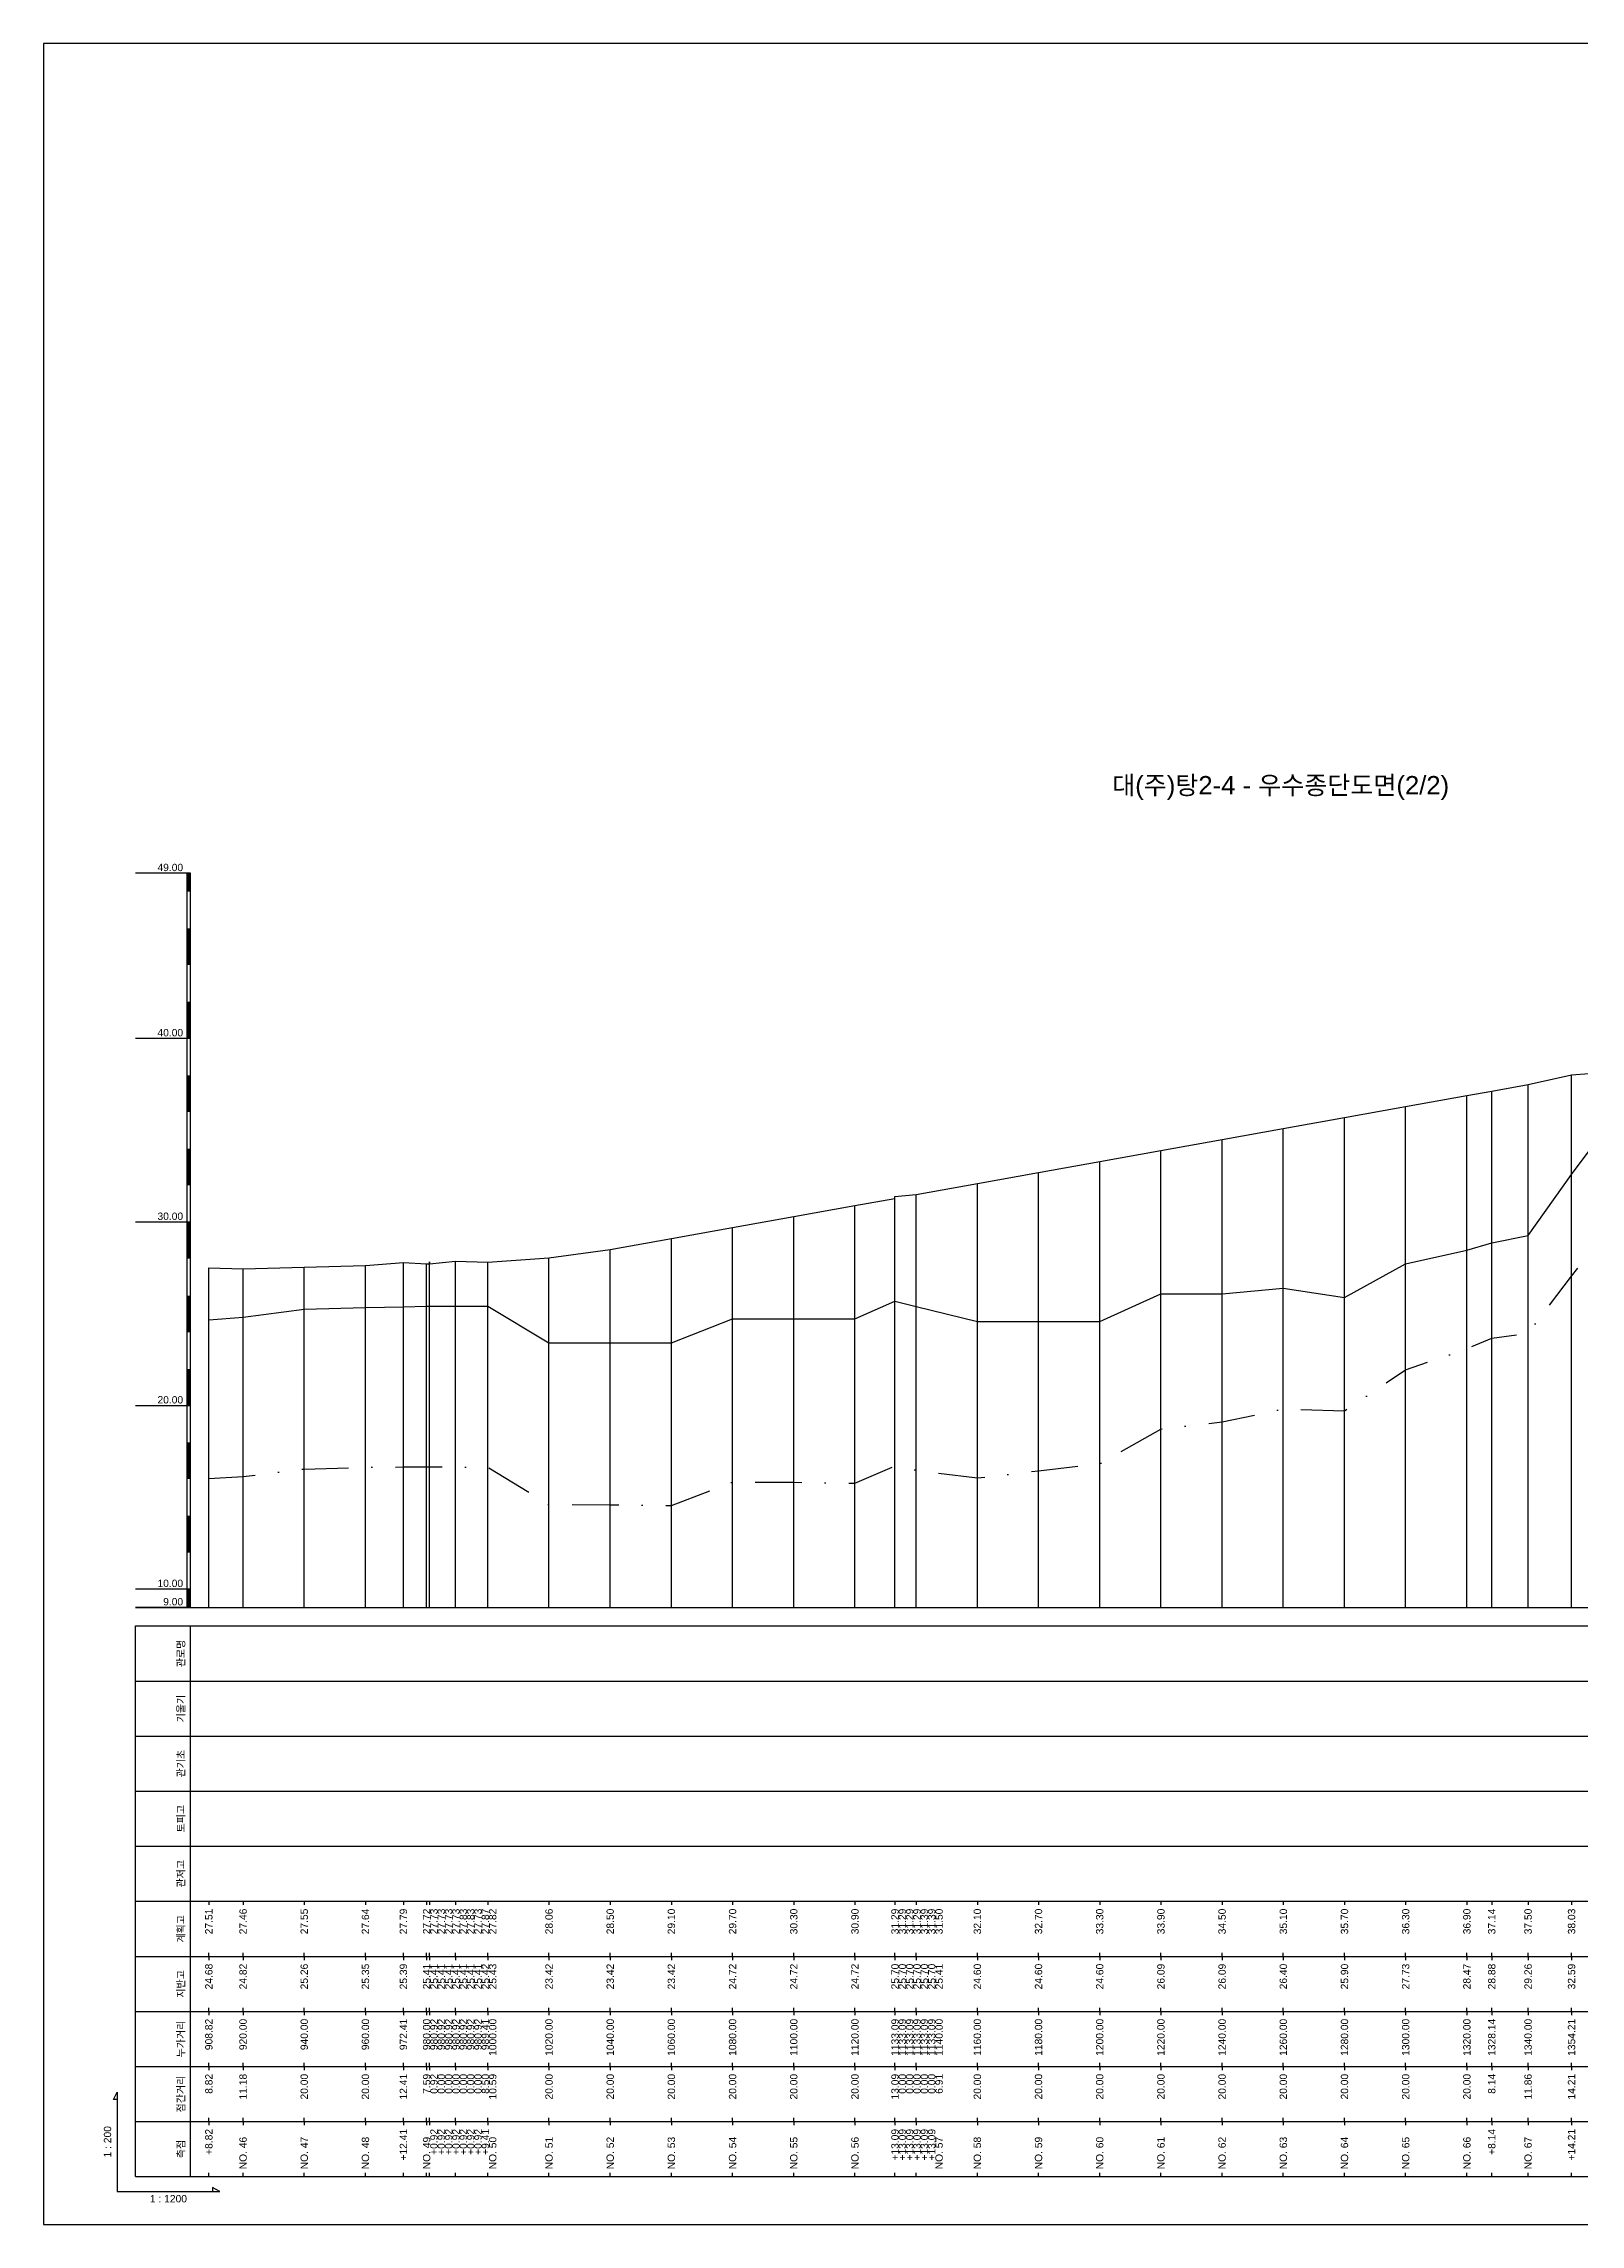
# Model space of a CAD drawing. Header units: millimetres. Extents: x -7351 to 135086, y 1419 to 5643.
# Drawn here: x 8343 to 8762, y 1419 to 2013 of the extents above; entities that cross this region are included whole.
import ezdxf
from ezdxf.enums import TextEntityAlignment as Align

# ---------------------------------------------------------------- set-up
doc = ezdxf.new("R2010")
doc.units = ezdxf.units.MM
doc.linetypes.add('DASHDOT', pattern=[25.4, 12.7, -6.35, 0, -6.35])
for name, color, linetype in [('KZ_종단_계획선', 1, 'Continuous'), ('KZ_종단_노선명', 7, 'Continuous'), ('KZ_종단_도각', 7, 'Continuous'), ('KZ_종단_수직선', 7, 'Continuous'), ('KZ_종단_암선1', 56, 'DASHDOT'), ('KZ_종단_지반선', 3, 'Continuous'), ('KZ_종단_테이블문자', 7, 'Continuous'), ('KZ_종단_테이블선', 7, 'Continuous'), ('KZ_종단_폴대', 7, 'Continuous')]:
    doc.layers.add(name, color=color, linetype=linetype)
doc.styles.get("Standard").update_dxf_attribs({"font": 'arial.ttf'})

msp = doc.modelspace()

# ---------------------------------------------------------------- linework, layer by layer
at = {"layer": 'KZ_종단_계획선'}
msp.add_lwpolyline([(8388.36, 1679.61), (8397.68, 1679.34), (8414.34, 1679.78), (8431.01, 1680.21), (8441.35, 1681), (8447.68, 1680.65), (8448.44, 1680.67), (8448.44, 1680.67), (8448.44, 1680.67), (8448.44, 1680.67), (8448.44, 1681.18), (8448.44, 1681.18), (8448.44, 1680.67), (8455.52, 1681.38), (8464.34, 1681.12), (8481.01, 1682.33), (8497.68, 1684.56), (8514.34, 1687.53), (8531.01, 1690.53), (8547.68, 1693.53), (8564.34, 1696.53), (8575.25, 1698.49), (8575.25, 1698.49), (8575.25, 1698.49), (8575.25, 1698.49), (8575.25, 1699), (8575.25, 1699), (8581.01, 1699.53), (8597.68, 1702.53), (8614.34, 1705.53), (8631.01, 1708.53), (8647.68, 1711.53), (8664.34, 1714.53), (8681.01, 1717.53), (8697.68, 1720.53), (8714.34, 1723.53), (8731.01, 1726.53), (8737.79, 1727.75), (8747.68, 1729.53), (8759.52, 1732.17), (8764.34, 1732.53)], dxfattribs=at)
at = {"layer": 'KZ_종단_도각'}
msp.add_lwpolyline([(8343.36, 1419.04), (9184.36, 1419.04), (9184.36, 2013.04), (8343.36, 2013.04)], close=True, dxfattribs=at)
at = {"layer": 'KZ_종단_수직선'}
for p, q in [((8747.68, 1587.04), (8747.68, 1729.53)), ((8759.52, 1587.04), (8759.52, 1732.17)), ((8714.34, 1587.04), (8714.34, 1723.53)), ((8731.01, 1587.04), (8731.01, 1726.53)), ((8737.79, 1587.04), (8737.79, 1727.75)), ((8681.01, 1587.04), (8681.01, 1717.53)), ((8697.68, 1587.04), (8697.68, 1720.53)), ((8647.68, 1587.04), (8647.68, 1711.53)), ((8664.34, 1587.04), (8664.34, 1714.53)), ((8614.34, 1587.04), (8614.34, 1705.53)), ((8631.01, 1587.04), (8631.01, 1708.53)), ((8575.25, 1587.04), (8575.25, 1699)), ((8575.25, 1587.04), (8575.25, 1699)), ((8581.01, 1587.04), (8581.01, 1699.53)), ((8597.68, 1587.04), (8597.68, 1702.53)), ((8547.68, 1587.04), (8547.68, 1693.53)), ((8564.34, 1587.04), (8564.34, 1696.53)), ((8575.25, 1587.04), (8575.25, 1698.49)), ((8575.25, 1587.04), (8575.25, 1698.49)), ((8575.25, 1587.04), (8575.25, 1698.49)), ((8575.25, 1587.04), (8575.25, 1698.49)), ((8514.34, 1587.04), (8514.34, 1687.53)), ((8531.01, 1587.04), (8531.01, 1690.53)), ((8448.44, 1587.04), (8448.44, 1681.18)), ((8448.44, 1587.04), (8448.44, 1681.18)), ((8455.52, 1587.04), (8455.52, 1681.38)), ((8464.34, 1587.04), (8464.34, 1681.12)), ((8481.01, 1587.04), (8481.01, 1682.33)), ((8497.68, 1587.04), (8497.68, 1684.56)), ((8388.36, 1587.04), (8388.36, 1679.61)), ((8397.68, 1587.04), (8397.68, 1679.34)), ((8414.34, 1587.04), (8414.34, 1679.78)), ((8431.01, 1587.04), (8431.01, 1680.21)), ((8441.35, 1587.04), (8441.35, 1681)), ((8447.68, 1587.04), (8447.68, 1680.65)), ((8448.44, 1587.04), (8448.44, 1680.67)), ((8448.44, 1587.04), (8448.44, 1680.67)), ((8448.44, 1587.04), (8448.44, 1680.67)), ((8448.44, 1587.04), (8448.44, 1680.67)), ((8448.44, 1587.04), (8448.44, 1680.67))]:
    msp.add_line(p, q, dxfattribs=at)
at = {"layer": 'KZ_종단_암선1', "flags": 128}
msp.add_lwpolyline([(8388.36, 1622.23), (8397.68, 1622.74), (8414.34, 1624.79), (8431.01, 1625.25), (8441.35, 1625.35), (8447.68, 1625.41), (8448.44, 1625.4), (8448.44, 1625.4), (8448.44, 1625.4), (8448.44, 1625.4), (8448.44, 1625.4), (8448.44, 1625.4), (8448.44, 1625.4), (8455.52, 1625.33), (8464.34, 1625.26), (8481.01, 1615.09), (8497.68, 1615.07), (8514.34, 1614.82), (8531.01, 1621.18), (8547.68, 1621.17), (8564.34, 1620.95), (8575.25, 1625.57), (8575.25, 1625.57), (8575.25, 1625.57), (8575.25, 1625.57), (8575.25, 1625.57), (8575.25, 1625.57), (8581.01, 1624.46), (8597.68, 1622.34), (8614.34, 1624.33), (8631.01, 1626.23), (8647.68, 1635.67), (8664.34, 1637.62), (8681.01, 1641.13), (8697.68, 1640.66), (8714.34, 1651.83), (8731.01, 1657.55), (8737.79, 1660.43), (8747.68, 1661.8), (8759.52, 1677.33), (8764.34, 1683.34), (8781.01, 1692.04), (8797.68, 1686.19), (8810.41, 1683.43), (8814.34, 1683.01), (8824.61, 1679.91), (8831.01, 1682.23), (8847.68, 1675.33), (8864.34, 1675.95), (8879.33, 1665.65), (8881.01, 1665.4), (8897.68, 1656.5), (8914.34, 1642.91), (8931.01, 1639.16), (8947.68, 1637.89), (8964.34, 1640.15), (8966.84, 1639.76), (8966.84, 1639.76), (8966.84, 1639.76), (8966.84, 1639.76), (8966.84, 1643.64), (8972.22, 1638.91)], dxfattribs=at)
at = {"layer": 'KZ_종단_지반선', "flags": 128}
msp.add_lwpolyline([(8388.36, 1665.44), (8397.68, 1666.14), (8414.34, 1668.33), (8431.01, 1668.81), (8441.35, 1668.99), (8447.68, 1669.11), (8448.44, 1669.1), (8448.44, 1669.1), (8448.44, 1669.1), (8448.44, 1669.1), (8448.44, 1669.1), (8448.44, 1669.1), (8448.44, 1669.1), (8455.52, 1669.14), (8464.34, 1669.18), (8481.01, 1659.16), (8497.68, 1659.16), (8514.34, 1659.16), (8531.01, 1665.66), (8547.68, 1665.66), (8564.34, 1665.66), (8575.25, 1670.51), (8575.25, 1670.51), (8575.25, 1670.51), (8575.25, 1670.51), (8575.25, 1670.51), (8575.25, 1670.51), (8581.01, 1669.09), (8597.68, 1665.01), (8614.34, 1665.01), (8631.01, 1665.01), (8647.68, 1672.5), (8664.34, 1672.5), (8681.01, 1674.02), (8697.68, 1671.54), (8714.34, 1680.68), (8731.01, 1684.38), (8737.79, 1686.42), (8747.68, 1688.35), (8759.52, 1704.99), (8764.34, 1711.47)], dxfattribs=at)
at = {"layer": 'KZ_종단_테이블선'}
for p, q in [((8368.36, 1587.04), (8977.22, 1587.04)), ((8368.36, 1567.04), (8368.36, 1582.04)), ((8368.36, 1582.04), (8977.22, 1582.04)), ((8383.36, 1567.04), (8383.36, 1582.04)), ((8368.36, 1552.04), (8368.36, 1567.04)), ((8368.36, 1567.04), (8977.22, 1567.04)), ((8383.36, 1552.04), (8383.36, 1567.04)), ((8368.36, 1537.04), (8368.36, 1552.04)), ((8368.36, 1552.04), (8977.22, 1552.04)), ((8383.36, 1537.04), (8383.36, 1552.04)), ((8368.36, 1522.04), (8368.36, 1537.04)), ((8368.36, 1537.04), (8977.22, 1537.04)), ((8383.36, 1522.04), (8383.36, 1537.04)), ((8368.36, 1507.04), (8368.36, 1522.04)), ((8368.36, 1522.04), (8977.22, 1522.04)), ((8383.36, 1507.04), (8383.36, 1522.04)), ((8368.36, 1492.04), (8368.36, 1507.04)), ((8368.36, 1507.04), (8977.22, 1507.04)), ((8383.36, 1492.04), (8383.36, 1507.04)), ((8388.36, 1507.04), (8388.36, 1506.04)), ((8397.68, 1507.04), (8397.68, 1506.04)), ((8414.34, 1507.04), (8414.34, 1506.04)), ((8431.01, 1507.04), (8431.01, 1506.04)), ((8441.35, 1507.04), (8441.35, 1506.04)), ((8447.68, 1507.04), (8447.68, 1506.04)), ((8448.44, 1507.04), (8448.44, 1506.04)), ((8448.44, 1507.04), (8448.44, 1506.04)), ((8448.44, 1507.04), (8448.44, 1506.04)), ((8448.44, 1507.04), (8448.44, 1506.04)), ((8448.44, 1507.04), (8448.44, 1506.04)), ((8448.44, 1507.04), (8448.44, 1506.04)), ((8448.44, 1507.04), (8448.44, 1506.04)), ((8455.52, 1507.04), (8455.52, 1506.04)), ((8464.34, 1507.04), (8464.34, 1506.04)), ((8481.01, 1507.04), (8481.01, 1506.04)), ((8497.68, 1507.04), (8497.68, 1506.04)), ((8514.34, 1507.04), (8514.34, 1506.04)), ((8531.01, 1507.04), (8531.01, 1506.04)), ((8547.68, 1507.04), (8547.68, 1506.04)), ((8564.34, 1507.04), (8564.34, 1506.04)), ((8575.25, 1507.04), (8575.25, 1506.04)), ((8575.25, 1507.04), (8575.25, 1506.04)), ((8575.25, 1507.04), (8575.25, 1506.04)), ((8575.25, 1507.04), (8575.25, 1506.04)), ((8575.25, 1507.04), (8575.25, 1506.04)), ((8575.25, 1507.04), (8575.25, 1506.04)), ((8581.01, 1507.04), (8581.01, 1506.04)), ((8597.68, 1507.04), (8597.68, 1506.04)), ((8614.34, 1507.04), (8614.34, 1506.04)), ((8631.01, 1507.04), (8631.01, 1506.04)), ((8647.68, 1507.04), (8647.68, 1506.04)), ((8664.34, 1507.04), (8664.34, 1506.04)), ((8681.01, 1507.04), (8681.01, 1506.04)), ((8697.68, 1507.04), (8697.68, 1506.04)), ((8714.34, 1507.04), (8714.34, 1506.04)), ((8731.01, 1507.04), (8731.01, 1506.04)), ((8737.79, 1507.04), (8737.79, 1506.04)), ((8747.68, 1507.04), (8747.68, 1506.04)), ((8759.52, 1507.04), (8759.52, 1506.04)), ((8368.36, 1477.04), (8368.36, 1492.04)), ((8368.36, 1492.04), (8977.22, 1492.04)), ((8383.36, 1477.04), (8383.36, 1492.04)), ((8388.36, 1492.04), (8388.36, 1493.04)), ((8388.36, 1492.04), (8388.36, 1491.04)), ((8397.68, 1492.04), (8397.68, 1493.04)), ((8397.68, 1492.04), (8397.68, 1491.04)), ((8414.34, 1492.04), (8414.34, 1493.04)), ((8414.34, 1492.04), (8414.34, 1491.04)), ((8431.01, 1492.04), (8431.01, 1493.04)), ((8431.01, 1492.04), (8431.01, 1491.04)), ((8441.35, 1492.04), (8441.35, 1493.04)), ((8441.35, 1492.04), (8441.35, 1491.04)), ((8447.68, 1492.04), (8447.68, 1493.04)), ((8447.68, 1492.04), (8447.68, 1491.04)), ((8448.44, 1492.04), (8448.44, 1493.04)), ((8448.44, 1492.04), (8448.44, 1493.04)), ((8448.44, 1492.04), (8448.44, 1493.04)), ((8448.44, 1492.04), (8448.44, 1493.04)), ((8448.44, 1492.04), (8448.44, 1493.04)), ((8448.44, 1492.04), (8448.44, 1493.04)), ((8448.44, 1492.04), (8448.44, 1493.04)), ((8448.44, 1492.04), (8448.44, 1491.04)), ((8448.44, 1492.04), (8448.44, 1491.04)), ((8448.44, 1492.04), (8448.44, 1491.04)), ((8448.44, 1492.04), (8448.44, 1491.04)), ((8448.44, 1492.04), (8448.44, 1491.04)), ((8448.44, 1492.04), (8448.44, 1491.04)), ((8448.44, 1492.04), (8448.44, 1491.04)), ((8455.52, 1492.04), (8455.52, 1493.04)), ((8455.52, 1492.04), (8455.52, 1491.04)), ((8464.34, 1492.04), (8464.34, 1493.04)), ((8464.34, 1492.04), (8464.34, 1491.04)), ((8481.01, 1492.04), (8481.01, 1493.04)), ((8481.01, 1492.04), (8481.01, 1491.04)), ((8497.68, 1492.04), (8497.68, 1493.04)), ((8497.68, 1492.04), (8497.68, 1491.04)), ((8514.34, 1492.04), (8514.34, 1493.04)), ((8514.34, 1492.04), (8514.34, 1491.04)), ((8531.01, 1492.04), (8531.01, 1493.04)), ((8531.01, 1492.04), (8531.01, 1491.04)), ((8547.68, 1492.04), (8547.68, 1493.04)), ((8547.68, 1492.04), (8547.68, 1491.04)), ((8564.34, 1492.04), (8564.34, 1493.04)), ((8564.34, 1492.04), (8564.34, 1491.04)), ((8575.25, 1492.04), (8575.25, 1493.04)), ((8575.25, 1492.04), (8575.25, 1493.04)), ((8575.25, 1492.04), (8575.25, 1493.04)), ((8575.25, 1492.04), (8575.25, 1493.04)), ((8575.25, 1492.04), (8575.25, 1493.04)), ((8575.25, 1492.04), (8575.25, 1493.04)), ((8575.25, 1492.04), (8575.25, 1491.04)), ((8575.25, 1492.04), (8575.25, 1491.04)), ((8575.25, 1492.04), (8575.25, 1491.04)), ((8575.25, 1492.04), (8575.25, 1491.04)), ((8575.25, 1492.04), (8575.25, 1491.04)), ((8575.25, 1492.04), (8575.25, 1491.04)), ((8581.01, 1492.04), (8581.01, 1493.04)), ((8581.01, 1492.04), (8581.01, 1491.04)), ((8597.68, 1492.04), (8597.68, 1493.04)), ((8597.68, 1492.04), (8597.68, 1491.04)), ((8614.34, 1492.04), (8614.34, 1493.04)), ((8614.34, 1492.04), (8614.34, 1491.04)), ((8631.01, 1492.04), (8631.01, 1493.04)), ((8631.01, 1492.04), (8631.01, 1491.04)), ((8647.68, 1492.04), (8647.68, 1493.04)), ((8647.68, 1492.04), (8647.68, 1491.04)), ((8664.34, 1492.04), (8664.34, 1493.04)), ((8664.34, 1492.04), (8664.34, 1491.04)), ((8681.01, 1492.04), (8681.01, 1493.04)), ((8681.01, 1492.04), (8681.01, 1491.04)), ((8697.68, 1492.04), (8697.68, 1493.04)), ((8697.68, 1492.04), (8697.68, 1491.04)), ((8714.34, 1492.04), (8714.34, 1493.04)), ((8714.34, 1492.04), (8714.34, 1491.04)), ((8731.01, 1492.04), (8731.01, 1493.04)), ((8731.01, 1492.04), (8731.01, 1491.04)), ((8737.79, 1492.04), (8737.79, 1493.04)), ((8737.79, 1492.04), (8737.79, 1491.04)), ((8747.68, 1492.04), (8747.68, 1493.04)), ((8747.68, 1492.04), (8747.68, 1491.04)), ((8759.52, 1492.04), (8759.52, 1493.04)), ((8759.52, 1492.04), (8759.52, 1491.04)), ((8368.36, 1462.04), (8368.36, 1477.04)), ((8368.36, 1477.04), (8977.22, 1477.04)), ((8383.36, 1462.04), (8383.36, 1477.04)), ((8388.36, 1477.04), (8388.36, 1478.04)), ((8388.36, 1477.04), (8388.36, 1476.04)), ((8397.68, 1477.04), (8397.68, 1478.04)), ((8397.68, 1477.04), (8397.68, 1476.04)), ((8414.34, 1477.04), (8414.34, 1478.04)), ((8414.34, 1477.04), (8414.34, 1476.04)), ((8431.01, 1477.04), (8431.01, 1478.04)), ((8431.01, 1477.04), (8431.01, 1476.04)), ((8441.35, 1477.04), (8441.35, 1478.04)), ((8441.35, 1477.04), (8441.35, 1476.04)), ((8447.68, 1477.04), (8447.68, 1478.04)), ((8447.68, 1477.04), (8447.68, 1476.04)), ((8448.44, 1477.04), (8448.44, 1478.04)), ((8448.44, 1477.04), (8448.44, 1478.04)), ((8448.44, 1477.04), (8448.44, 1478.04)), ((8448.44, 1477.04), (8448.44, 1478.04)), ((8448.44, 1477.04), (8448.44, 1478.04)), ((8448.44, 1477.04), (8448.44, 1478.04)), ((8448.44, 1477.04), (8448.44, 1478.04)), ((8448.44, 1477.04), (8448.44, 1476.04)), ((8448.44, 1477.04), (8448.44, 1476.04)), ((8448.44, 1477.04), (8448.44, 1476.04)), ((8448.44, 1477.04), (8448.44, 1476.04)), ((8448.44, 1477.04), (8448.44, 1476.04)), ((8448.44, 1477.04), (8448.44, 1476.04)), ((8448.44, 1477.04), (8448.44, 1476.04)), ((8455.52, 1477.04), (8455.52, 1478.04)), ((8455.52, 1477.04), (8455.52, 1476.04)), ((8464.34, 1477.04), (8464.34, 1478.04)), ((8464.34, 1477.04), (8464.34, 1476.04)), ((8481.01, 1477.04), (8481.01, 1478.04)), ((8481.01, 1477.04), (8481.01, 1476.04)), ((8497.68, 1477.04), (8497.68, 1478.04)), ((8497.68, 1477.04), (8497.68, 1476.04)), ((8514.34, 1477.04), (8514.34, 1478.04)), ((8514.34, 1477.04), (8514.34, 1476.04)), ((8531.01, 1477.04), (8531.01, 1478.04)), ((8531.01, 1477.04), (8531.01, 1476.04)), ((8547.68, 1477.04), (8547.68, 1478.04)), ((8547.68, 1477.04), (8547.68, 1476.04)), ((8564.34, 1477.04), (8564.34, 1478.04)), ((8564.34, 1477.04), (8564.34, 1476.04)), ((8575.25, 1477.04), (8575.25, 1478.04)), ((8575.25, 1477.04), (8575.25, 1478.04)), ((8575.25, 1477.04), (8575.25, 1478.04)), ((8575.25, 1477.04), (8575.25, 1478.04)), ((8575.25, 1477.04), (8575.25, 1478.04)), ((8575.25, 1477.04), (8575.25, 1478.04)), ((8575.25, 1477.04), (8575.25, 1476.04)), ((8575.25, 1477.04), (8575.25, 1476.04)), ((8575.25, 1477.04), (8575.25, 1476.04)), ((8575.25, 1477.04), (8575.25, 1476.04)), ((8575.25, 1477.04), (8575.25, 1476.04)), ((8575.25, 1477.04), (8575.25, 1476.04)), ((8581.01, 1477.04), (8581.01, 1478.04)), ((8581.01, 1477.04), (8581.01, 1476.04)), ((8597.68, 1477.04), (8597.68, 1478.04)), ((8597.68, 1477.04), (8597.68, 1476.04)), ((8614.34, 1477.04), (8614.34, 1478.04)), ((8614.34, 1477.04), (8614.34, 1476.04)), ((8631.01, 1477.04), (8631.01, 1478.04)), ((8631.01, 1477.04), (8631.01, 1476.04)), ((8647.68, 1477.04), (8647.68, 1478.04)), ((8647.68, 1477.04), (8647.68, 1476.04)), ((8664.34, 1477.04), (8664.34, 1478.04)), ((8664.34, 1477.04), (8664.34, 1476.04)), ((8681.01, 1477.04), (8681.01, 1478.04)), ((8681.01, 1477.04), (8681.01, 1476.04)), ((8697.68, 1477.04), (8697.68, 1478.04)), ((8697.68, 1477.04), (8697.68, 1476.04)), ((8714.34, 1477.04), (8714.34, 1478.04)), ((8714.34, 1477.04), (8714.34, 1476.04)), ((8731.01, 1477.04), (8731.01, 1478.04)), ((8731.01, 1477.04), (8731.01, 1476.04)), ((8737.79, 1477.04), (8737.79, 1478.04)), ((8737.79, 1477.04), (8737.79, 1476.04)), ((8747.68, 1477.04), (8747.68, 1478.04)), ((8747.68, 1477.04), (8747.68, 1476.04)), ((8759.52, 1477.04), (8759.52, 1478.04)), ((8759.52, 1477.04), (8759.52, 1476.04)), ((8368.36, 1447.04), (8368.36, 1462.04)), ((8368.36, 1462.04), (8977.22, 1462.04)), ((8383.36, 1447.04), (8383.36, 1462.04)), ((8388.36, 1462.04), (8388.36, 1463.04)), ((8388.36, 1462.04), (8388.36, 1461.04)), ((8397.68, 1462.04), (8397.68, 1463.04)), ((8397.68, 1462.04), (8397.68, 1461.04)), ((8414.34, 1462.04), (8414.34, 1463.04)), ((8414.34, 1462.04), (8414.34, 1461.04)), ((8431.01, 1462.04), (8431.01, 1463.04)), ((8431.01, 1462.04), (8431.01, 1461.04)), ((8441.35, 1462.04), (8441.35, 1463.04)), ((8441.35, 1462.04), (8441.35, 1461.04)), ((8447.68, 1462.04), (8447.68, 1463.04)), ((8447.68, 1462.04), (8447.68, 1461.04)), ((8448.44, 1462.04), (8448.44, 1463.04)), ((8448.44, 1462.04), (8448.44, 1463.04)), ((8448.44, 1462.04), (8448.44, 1463.04)), ((8448.44, 1462.04), (8448.44, 1463.04)), ((8448.44, 1462.04), (8448.44, 1463.04)), ((8448.44, 1462.04), (8448.44, 1463.04)), ((8448.44, 1462.04), (8448.44, 1463.04)), ((8448.44, 1462.04), (8448.44, 1461.04)), ((8448.44, 1462.04), (8448.44, 1461.04)), ((8448.44, 1462.04), (8448.44, 1461.04)), ((8448.44, 1462.04), (8448.44, 1461.04)), ((8448.44, 1462.04), (8448.44, 1461.04)), ((8448.44, 1462.04), (8448.44, 1461.04)), ((8448.44, 1462.04), (8448.44, 1461.04)), ((8455.52, 1462.04), (8455.52, 1463.04)), ((8455.52, 1462.04), (8455.52, 1461.04)), ((8464.34, 1462.04), (8464.34, 1463.04)), ((8464.34, 1462.04), (8464.34, 1461.04)), ((8481.01, 1462.04), (8481.01, 1463.04)), ((8481.01, 1462.04), (8481.01, 1461.04)), ((8497.68, 1462.04), (8497.68, 1463.04)), ((8497.68, 1462.04), (8497.68, 1461.04)), ((8514.34, 1462.04), (8514.34, 1463.04)), ((8514.34, 1462.04), (8514.34, 1461.04)), ((8531.01, 1462.04), (8531.01, 1463.04)), ((8531.01, 1462.04), (8531.01, 1461.04)), ((8547.68, 1462.04), (8547.68, 1463.04)), ((8547.68, 1462.04), (8547.68, 1461.04)), ((8564.34, 1462.04), (8564.34, 1463.04)), ((8564.34, 1462.04), (8564.34, 1461.04)), ((8575.25, 1462.04), (8575.25, 1463.04)), ((8575.25, 1462.04), (8575.25, 1463.04)), ((8575.25, 1462.04), (8575.25, 1463.04)), ((8575.25, 1462.04), (8575.25, 1463.04)), ((8575.25, 1462.04), (8575.25, 1463.04)), ((8575.25, 1462.04), (8575.25, 1463.04)), ((8575.25, 1462.04), (8575.25, 1461.04)), ((8575.25, 1462.04), (8575.25, 1461.04)), ((8575.25, 1462.04), (8575.25, 1461.04)), ((8575.25, 1462.04), (8575.25, 1461.04)), ((8575.25, 1462.04), (8575.25, 1461.04)), ((8575.25, 1462.04), (8575.25, 1461.04)), ((8581.01, 1462.04), (8581.01, 1463.04)), ((8581.01, 1462.04), (8581.01, 1461.04)), ((8597.68, 1462.04), (8597.68, 1463.04)), ((8597.68, 1462.04), (8597.68, 1461.04)), ((8614.34, 1462.04), (8614.34, 1463.04)), ((8614.34, 1462.04), (8614.34, 1461.04)), ((8631.01, 1462.04), (8631.01, 1463.04)), ((8631.01, 1462.04), (8631.01, 1461.04)), ((8647.68, 1462.04), (8647.68, 1463.04)), ((8647.68, 1462.04), (8647.68, 1461.04)), ((8664.34, 1462.04), (8664.34, 1463.04)), ((8664.34, 1462.04), (8664.34, 1461.04)), ((8681.01, 1462.04), (8681.01, 1463.04)), ((8681.01, 1462.04), (8681.01, 1461.04)), ((8697.68, 1462.04), (8697.68, 1463.04)), ((8697.68, 1462.04), (8697.68, 1461.04)), ((8714.34, 1462.04), (8714.34, 1463.04)), ((8714.34, 1462.04), (8714.34, 1461.04)), ((8731.01, 1462.04), (8731.01, 1463.04)), ((8731.01, 1462.04), (8731.01, 1461.04)), ((8737.79, 1462.04), (8737.79, 1463.04)), ((8737.79, 1462.04), (8737.79, 1461.04)), ((8747.68, 1462.04), (8747.68, 1463.04)), ((8747.68, 1462.04), (8747.68, 1461.04)), ((8759.52, 1462.04), (8759.52, 1463.04)), ((8759.52, 1462.04), (8759.52, 1461.04)), ((8368.36, 1432.04), (8368.36, 1447.04)), ((8368.36, 1447.04), (8977.22, 1447.04)), ((8383.36, 1432.04), (8383.36, 1447.04)), ((8388.36, 1447.04), (8388.36, 1448.04)), ((8388.36, 1447.04), (8388.36, 1446.04)), ((8397.68, 1447.04), (8397.68, 1448.04)), ((8397.68, 1447.04), (8397.68, 1446.04)), ((8414.34, 1447.04), (8414.34, 1448.04)), ((8414.34, 1447.04), (8414.34, 1446.04)), ((8431.01, 1447.04), (8431.01, 1448.04)), ((8431.01, 1447.04), (8431.01, 1446.04)), ((8441.35, 1447.04), (8441.35, 1448.04)), ((8441.35, 1447.04), (8441.35, 1446.04)), ((8447.68, 1447.04), (8447.68, 1448.04)), ((8447.68, 1447.04), (8447.68, 1446.04)), ((8448.44, 1447.04), (8448.44, 1448.04)), ((8448.44, 1447.04), (8448.44, 1448.04)), ((8448.44, 1447.04), (8448.44, 1448.04)), ((8448.44, 1447.04), (8448.44, 1448.04)), ((8448.44, 1447.04), (8448.44, 1448.04)), ((8448.44, 1447.04), (8448.44, 1448.04)), ((8448.44, 1447.04), (8448.44, 1448.04)), ((8448.44, 1447.04), (8448.44, 1446.04)), ((8448.44, 1447.04), (8448.44, 1446.04)), ((8448.44, 1447.04), (8448.44, 1446.04)), ((8448.44, 1447.04), (8448.44, 1446.04)), ((8448.44, 1447.04), (8448.44, 1446.04)), ((8448.44, 1447.04), (8448.44, 1446.04)), ((8448.44, 1447.04), (8448.44, 1446.04)), ((8455.52, 1447.04), (8455.52, 1448.04)), ((8455.52, 1447.04), (8455.52, 1446.04)), ((8464.34, 1447.04), (8464.34, 1448.04)), ((8464.34, 1447.04), (8464.34, 1446.04)), ((8481.01, 1447.04), (8481.01, 1448.04)), ((8481.01, 1447.04), (8481.01, 1446.04)), ((8497.68, 1447.04), (8497.68, 1448.04)), ((8497.68, 1447.04), (8497.68, 1446.04)), ((8514.34, 1447.04), (8514.34, 1448.04)), ((8514.34, 1447.04), (8514.34, 1446.04)), ((8531.01, 1447.04), (8531.01, 1448.04)), ((8531.01, 1447.04), (8531.01, 1446.04)), ((8547.68, 1447.04), (8547.68, 1448.04)), ((8547.68, 1447.04), (8547.68, 1446.04)), ((8564.34, 1447.04), (8564.34, 1448.04)), ((8564.34, 1447.04), (8564.34, 1446.04)), ((8575.25, 1447.04), (8575.25, 1448.04)), ((8575.25, 1447.04), (8575.25, 1448.04)), ((8575.25, 1447.04), (8575.25, 1448.04)), ((8575.25, 1447.04), (8575.25, 1448.04)), ((8575.25, 1447.04), (8575.25, 1448.04)), ((8575.25, 1447.04), (8575.25, 1448.04)), ((8575.25, 1447.04), (8575.25, 1446.04)), ((8575.25, 1447.04), (8575.25, 1446.04)), ((8575.25, 1447.04), (8575.25, 1446.04)), ((8575.25, 1447.04), (8575.25, 1446.04)), ((8575.25, 1447.04), (8575.25, 1446.04)), ((8575.25, 1447.04), (8575.25, 1446.04)), ((8581.01, 1447.04), (8581.01, 1448.04)), ((8581.01, 1447.04), (8581.01, 1446.04)), ((8597.68, 1447.04), (8597.68, 1448.04)), ((8597.68, 1447.04), (8597.68, 1446.04)), ((8614.34, 1447.04), (8614.34, 1448.04)), ((8614.34, 1447.04), (8614.34, 1446.04)), ((8631.01, 1447.04), (8631.01, 1448.04)), ((8631.01, 1447.04), (8631.01, 1446.04)), ((8647.68, 1447.04), (8647.68, 1448.04)), ((8647.68, 1447.04), (8647.68, 1446.04)), ((8664.34, 1447.04), (8664.34, 1448.04)), ((8664.34, 1447.04), (8664.34, 1446.04)), ((8681.01, 1447.04), (8681.01, 1448.04)), ((8681.01, 1447.04), (8681.01, 1446.04)), ((8697.68, 1447.04), (8697.68, 1448.04)), ((8697.68, 1447.04), (8697.68, 1446.04)), ((8714.34, 1447.04), (8714.34, 1448.04)), ((8714.34, 1447.04), (8714.34, 1446.04)), ((8731.01, 1447.04), (8731.01, 1448.04)), ((8731.01, 1447.04), (8731.01, 1446.04)), ((8737.79, 1447.04), (8737.79, 1448.04)), ((8737.79, 1447.04), (8737.79, 1446.04)), ((8747.68, 1447.04), (8747.68, 1448.04)), ((8747.68, 1447.04), (8747.68, 1446.04)), ((8759.52, 1447.04), (8759.52, 1448.04)), ((8759.52, 1447.04), (8759.52, 1446.04)), ((8368.36, 1432.04), (8977.22, 1432.04)), ((8388.36, 1432.04), (8388.36, 1433.04)), ((8397.68, 1432.04), (8397.68, 1433.04)), ((8414.34, 1432.04), (8414.34, 1433.04)), ((8431.01, 1432.04), (8431.01, 1433.04)), ((8441.35, 1432.04), (8441.35, 1433.04)), ((8447.68, 1432.04), (8447.68, 1433.04)), ((8448.44, 1432.04), (8448.44, 1433.04)), ((8448.44, 1432.04), (8448.44, 1433.04)), ((8448.44, 1432.04), (8448.44, 1433.04)), ((8448.44, 1432.04), (8448.44, 1433.04)), ((8448.44, 1432.04), (8448.44, 1433.04)), ((8448.44, 1432.04), (8448.44, 1433.04)), ((8448.44, 1432.04), (8448.44, 1433.04)), ((8455.52, 1432.04), (8455.52, 1433.04)), ((8464.34, 1432.04), (8464.34, 1433.04)), ((8481.01, 1432.04), (8481.01, 1433.04)), ((8497.68, 1432.04), (8497.68, 1433.04)), ((8514.34, 1432.04), (8514.34, 1433.04)), ((8531.01, 1432.04), (8531.01, 1433.04)), ((8547.68, 1432.04), (8547.68, 1433.04)), ((8564.34, 1432.04), (8564.34, 1433.04)), ((8575.25, 1432.04), (8575.25, 1433.04)), ((8575.25, 1432.04), (8575.25, 1433.04)), ((8575.25, 1432.04), (8575.25, 1433.04)), ((8575.25, 1432.04), (8575.25, 1433.04)), ((8575.25, 1432.04), (8575.25, 1433.04)), ((8575.25, 1432.04), (8575.25, 1433.04)), ((8581.01, 1432.04), (8581.01, 1433.04)), ((8597.68, 1432.04), (8597.68, 1433.04)), ((8614.34, 1432.04), (8614.34, 1433.04)), ((8631.01, 1432.04), (8631.01, 1433.04)), ((8647.68, 1432.04), (8647.68, 1433.04)), ((8664.34, 1432.04), (8664.34, 1433.04)), ((8681.01, 1432.04), (8681.01, 1433.04)), ((8697.68, 1432.04), (8697.68, 1433.04)), ((8714.34, 1432.04), (8714.34, 1433.04)), ((8731.01, 1432.04), (8731.01, 1433.04)), ((8737.79, 1432.04), (8737.79, 1433.04)), ((8747.68, 1432.04), (8747.68, 1433.04)), ((8759.52, 1432.04), (8759.52, 1433.04))]:
    msp.add_line(p, q, dxfattribs=at)
msp.add_lwpolyline([(8363.36, 1453.04), (8362.36, 1453.04), (8363.36, 1455.04), (8363.36, 1428.04), (8391.36, 1428.04), (8389.36, 1429.04), (8389.36, 1428.04)], dxfattribs=at)
at = {"layer": 'KZ_종단_폴대'}
for p, q in [((8383.36, 1787.04), (8368.36, 1787.04)), ((8383.36, 1742.04), (8368.36, 1742.04)), ((8383.36, 1692.04), (8368.36, 1692.04)), ((8383.36, 1642.04), (8368.36, 1642.04)), ((8383.36, 1592.04), (8368.36, 1592.04)), ((8383.36, 1587.04), (8368.36, 1587.04))]:
    msp.add_line(p, q, dxfattribs=at)
for points in [[(8382.86, 1782.04, 1, 1, 0), (8382.86, 1787.04, 1, 1, 0)], [(8382.86, 1762.04, 1, 1, 0), (8382.86, 1772.04, 1, 1, 0)], [(8382.86, 1742.04, 1, 1, 0), (8382.86, 1752.04, 1, 1, 0)], [(8382.86, 1722.04, 1, 1, 0), (8382.86, 1732.04, 1, 1, 0)], [(8382.86, 1702.04, 1, 1, 0), (8382.86, 1712.04, 1, 1, 0)], [(8382.86, 1682.04, 1, 1, 0), (8382.86, 1692.04, 1, 1, 0)], [(8382.86, 1662.04, 1, 1, 0), (8382.86, 1672.04, 1, 1, 0)], [(8382.86, 1642.04, 1, 1, 0), (8382.86, 1652.04, 1, 1, 0)], [(8382.86, 1622.04, 1, 1, 0), (8382.86, 1632.04, 1, 1, 0)], [(8382.86, 1602.04, 1, 1, 0), (8382.86, 1612.04, 1, 1, 0)], [(8382.86, 1587.04, 1, 1, 0), (8382.86, 1592.04, 1, 1, 0)]]:
    msp.add_lwpolyline(points, format="xyseb", dxfattribs=at)
msp.add_lwpolyline([(8383.36, 1587.04), (8383.36, 1787.04), (8382.36, 1787.04), (8382.36, 1587.04), (8383.36, 1587.04)], dxfattribs=at)

# ---------------------------------------------------------------- texts
at = {"layer": 'KZ_종단_노선명'}
msp.add_text('대(주)탕2-4 - 우수종단도면(2/2)', height=5, dxfattribs=at).set_placement((8680.29, 1807.04), align=Align.BOTTOM_CENTER)
at = {"layer": 'KZ_종단_테이블문자'}
for s, p in [('27.51', (8388.36, 1505.04)), ('27.46', (8397.68, 1505.04)), ('27.55', (8414.34, 1505.04)), ('27.64', (8431.01, 1505.04)), ('27.79', (8441.35, 1505.04)), ('27.72', (8447.68, 1505.04)), ('27.73', (8449.68, 1505.04)), ('27.73', (8451.68, 1505.04)), ('27.73', (8453.68, 1505.04)), ('27.73', (8455.68, 1505.04)), ('27.83', (8457.68, 1505.04)), ('27.83', (8459.68, 1505.04)), ('27.73', (8461.68, 1505.04)), ('27.87', (8463.68, 1505.04)), ('27.82', (8465.68, 1505.04)), ('28.06', (8481.01, 1505.04)), ('28.50', (8497.68, 1505.04)), ('29.10', (8514.34, 1505.04)), ('29.70', (8531.01, 1505.04)), ('30.30', (8547.68, 1505.04)), ('30.90', (8564.34, 1505.04)), ('31.29', (8575.25, 1505.04)), ('31.29', (8577.25, 1505.04)), ('31.29', (8579.25, 1505.04)), ('31.29', (8581.25, 1505.04)), ('31.39', (8583.25, 1505.04)), ('31.39', (8585.25, 1505.04)), ('31.50', (8587.25, 1505.04)), ('32.10', (8597.68, 1505.04)), ('32.70', (8614.34, 1505.04)), ('33.30', (8631.01, 1505.04)), ('33.90', (8647.68, 1505.04)), ('34.50', (8664.34, 1505.04)), ('35.10', (8681.01, 1505.04)), ('35.70', (8697.68, 1505.04)), ('36.30', (8714.34, 1505.04)), ('36.90', (8731.01, 1505.04)), ('37.14', (8737.79, 1505.04)), ('37.50', (8747.68, 1505.04)), ('38.03', (8759.52, 1505.04)), ('24.68', (8388.36, 1490.04)), ('24.82', (8397.68, 1490.04)), ('25.26', (8414.34, 1490.04)), ('25.35', (8431.01, 1490.04)), ('25.39', (8441.35, 1490.04)), ('25.41', (8447.68, 1490.04)), ('25.41', (8449.68, 1490.04)), ('25.41', (8451.68, 1490.04)), ('25.41', (8453.68, 1490.04)), ('25.41', (8455.68, 1490.04)), ('25.41', (8457.68, 1490.04)), ('25.41', (8459.68, 1490.04)), ('25.41', (8461.68, 1490.04)), ('25.42', (8463.68, 1490.04)), ('25.43', (8465.68, 1490.04)), ('23.42', (8481.01, 1490.04)), ('23.42', (8497.68, 1490.04)), ('23.42', (8514.34, 1490.04)), ('24.72', (8531.01, 1490.04)), ('24.72', (8547.68, 1490.04)), ('24.72', (8564.34, 1490.04)), ('25.70', (8575.25, 1490.04)), ('25.70', (8577.25, 1490.04)), ('25.70', (8579.25, 1490.04)), ('25.70', (8581.25, 1490.04)), ('25.70', (8583.25, 1490.04)), ('25.70', (8585.25, 1490.04)), ('25.41', (8587.25, 1490.04)), ('24.60', (8597.68, 1490.04)), ('24.60', (8614.34, 1490.04)), ('24.60', (8631.01, 1490.04)), ('26.09', (8647.68, 1490.04)), ('26.09', (8664.34, 1490.04)), ('26.40', (8681.01, 1490.04)), ('25.90', (8697.68, 1490.04)), ('27.73', (8714.34, 1490.04)), ('28.47', (8731.01, 1490.04)), ('28.88', (8737.79, 1490.04)), ('29.26', (8747.68, 1490.04)), ('32.59', (8759.52, 1490.04)), ('908.82', (8388.36, 1475.04)), ('920.00', (8397.68, 1475.04)), ('940.00', (8414.34, 1475.04)), ('960.00', (8431.01, 1475.04)), ('972.41', (8441.35, 1475.04)), ('980.00', (8447.68, 1475.04)), ('980.92', (8449.68, 1475.04)), ('980.92', (8451.68, 1475.04)), ('980.92', (8453.68, 1475.04)), ('980.92', (8455.68, 1475.04)), ('980.92', (8457.68, 1475.04)), ('980.92', (8459.68, 1475.04)), ('980.92', (8461.68, 1475.04)), ('989.41', (8463.68, 1475.04)), ('1000.00', (8465.68, 1475.04)), ('1020.00', (8481.01, 1475.04)), ('1040.00', (8497.68, 1475.04)), ('1060.00', (8514.34, 1475.04)), ('1080.00', (8531.01, 1475.04)), ('1100.00', (8547.68, 1475.04)), ('1120.00', (8564.34, 1475.04)), ('1133.09', (8575.25, 1475.04)), ('1133.09', (8577.25, 1475.04)), ('1133.09', (8579.25, 1475.04)), ('1133.09', (8581.25, 1475.04)), ('1133.09', (8583.25, 1475.04)), ('1133.09', (8585.25, 1475.04)), ('1140.00', (8587.25, 1475.04)), ('1160.00', (8597.68, 1475.04)), ('1180.00', (8614.34, 1475.04)), ('1200.00', (8631.01, 1475.04)), ('1220.00', (8647.68, 1475.04)), ('1240.00', (8664.34, 1475.04)), ('1260.00', (8681.01, 1475.04)), ('1280.00', (8697.68, 1475.04)), ('1300.00', (8714.34, 1475.04)), ('1320.00', (8731.01, 1475.04)), ('1328.14', (8737.79, 1475.04)), ('1340.00', (8747.68, 1475.04)), ('1354.21', (8759.52, 1475.04)), ('8.82', (8388.36, 1460.04)), ('11.18', (8397.68, 1460.04)), ('20.00', (8414.34, 1460.04)), ('20.00', (8431.01, 1460.04)), ('12.41', (8441.35, 1460.04)), ('7.59', (8447.68, 1460.04)), ('0.92', (8449.68, 1460.04)), ('0.00', (8451.68, 1460.04)), ('0.00', (8453.68, 1460.04)), ('0.00', (8455.68, 1460.04)), ('0.00', (8457.68, 1460.04)), ('0.00', (8459.68, 1460.04)), ('0.00', (8461.68, 1460.04)), ('8.50', (8463.68, 1460.04)), ('10.59', (8465.68, 1460.04)), ('20.00', (8481.01, 1460.04)), ('20.00', (8497.68, 1460.04)), ('20.00', (8514.34, 1460.04)), ('20.00', (8531.01, 1460.04)), ('20.00', (8547.68, 1460.04)), ('20.00', (8564.34, 1460.04)), ('13.09', (8575.25, 1460.04)), ('0.00', (8577.25, 1460.04)), ('0.00', (8579.25, 1460.04)), ('0.00', (8581.25, 1460.04)), ('0.00', (8583.25, 1460.04)), ('0.00', (8585.25, 1460.04)), ('6.91', (8587.25, 1460.04)), ('20.00', (8597.68, 1460.04)), ('20.00', (8614.34, 1460.04)), ('20.00', (8631.01, 1460.04)), ('20.00', (8647.68, 1460.04)), ('20.00', (8664.34, 1460.04)), ('20.00', (8681.01, 1460.04)), ('20.00', (8697.68, 1460.04)), ('20.00', (8714.34, 1460.04)), ('20.00', (8731.01, 1460.04)), ('8.14', (8737.79, 1460.04)), ('11.86', (8747.68, 1460.04)), ('14.21', (8759.52, 1460.04)), ('+8.82', (8388.36, 1445.04)), ('+12.41', (8441.35, 1445.04)), ('+0.92', (8449.68, 1445.04)), ('+0.92', (8451.68, 1445.04)), ('+0.92', (8453.68, 1445.04)), ('+0.92', (8455.68, 1445.04)), ('+0.92', (8457.68, 1445.04)), ('+0.92', (8459.68, 1445.04)), ('+0.92', (8461.68, 1445.04)), ('+9.41', (8463.68, 1445.04)), ('+13.09', (8575.25, 1445.04)), ('+13.09', (8577.25, 1445.04)), ('+13.09', (8579.25, 1445.04)), ('+13.09', (8581.25, 1445.04)), ('+13.09', (8583.25, 1445.04)), ('+13.09', (8585.25, 1445.04)), ('+8.14', (8737.79, 1445.04)), ('+14.21', (8759.52, 1445.04))]:
    msp.add_text(s, height=2, rotation=90, dxfattribs=at).set_placement(p, align=Align.MIDDLE_RIGHT)
for s, p in [('NO. 46', (8397.68, 1434.04)), ('NO. 47', (8414.34, 1434.04)), ('NO. 48', (8431.01, 1434.04)), ('NO. 49', (8447.68, 1434.04)), ('NO. 50', (8465.68, 1434.04)), ('NO. 51', (8481.01, 1434.04)), ('NO. 52', (8497.68, 1434.04)), ('NO. 53', (8514.34, 1434.04)), ('NO. 54', (8531.01, 1434.04)), ('NO. 55', (8547.68, 1434.04)), ('NO. 56', (8564.34, 1434.04)), ('NO. 57', (8587.25, 1434.04)), ('NO. 58', (8597.68, 1434.04)), ('NO. 59', (8614.34, 1434.04)), ('NO. 60', (8631.01, 1434.04)), ('NO. 61', (8647.68, 1434.04)), ('NO. 62', (8664.34, 1434.04)), ('NO. 63', (8681.01, 1434.04)), ('NO. 64', (8697.68, 1434.04)), ('NO. 65', (8714.34, 1434.04)), ('NO. 66', (8731.01, 1434.04)), ('NO. 67', (8747.68, 1434.04))]:
    msp.add_text(s, height=2, rotation=90, dxfattribs=at).set_placement(p, align=Align.MIDDLE_LEFT)
at = {"layer": 'KZ_종단_테이블선'}
for s, p in [('관로명', (8382.36, 1574.54)), ('기울기', (8382.36, 1559.54)), ('관기초', (8382.36, 1544.54)), ('토피고', (8382.36, 1529.54)), ('관저고', (8382.36, 1514.54)), ('계획고', (8382.36, 1499.54)), ('지반고', (8382.36, 1484.54)), ('누가거리', (8382.36, 1469.54)), ('점간거리', (8382.36, 1454.54)), ('1 : 200', (8362.36, 1441.54)), ('측점', (8382.36, 1439.54))]:
    msp.add_text(s, height=2, rotation=90, dxfattribs=at).set_placement(p, align=Align.BOTTOM_CENTER)
msp.add_text('1 : 1200', height=2, dxfattribs=at).set_placement((8377.36, 1427.04), align=Align.TOP_CENTER)
at = {"layer": 'KZ_종단_폴대'}
for s, p in [('49.00', (8381.36, 1787.04)), ('40.00', (8381.36, 1742.04)), ('30.00', (8381.36, 1692.04)), ('20.00', (8381.36, 1642.04)), ('10.00', (8381.36, 1592.04)), ('9.00', (8381.36, 1587.04))]:
    msp.add_text(s, height=2, dxfattribs=at).set_placement(p, align=Align.BOTTOM_RIGHT)

doc.saveas('drawing.dxf')
